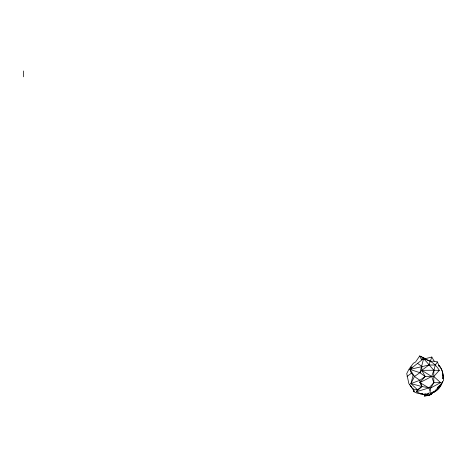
<?xml version="1.0" encoding="UTF-8"?>
<svg xmlns="http://www.w3.org/2000/svg" width="467" height="467" viewBox="0 0 467 467"><rect width="100%" height="100%" fill="white"/><g stroke="black" fill="none" stroke-linecap="round" stroke-linejoin="round"><path stroke-width="0.7" d="M412.127 367.068L409.973 369.397C410.89 374.732 415.823 377.529 419.915 380.278L419.926 382.625L428.922 387.943L430.16 391.72L430.778 387.943L433.82 382.724C433.983 375.707 432.506 367.757 437.456 361.948L434.187 361.224L430.16 361.248L423.662 358.568L421.275 359.246L419.681 356L415.572 362.007L413.348 363.256L408.853 369.397L406.734 373.594L408.853 383.565L413.348 389.712L413.96 391.743L416.757 393.045L423.966 394.533L425.84 393.99M442.909 378.69L443.171 376.688M430.463 394.002L431.397 393.985L431.315 393.337M419.681 393.267L416.336 391.743L417.37 389.712L410.937 383.565L413.126 375.252M426.324 359.561C431.858 361.254 436.365 365.439 439.319 370.337L433.82 370.243L423.662 358.568L409.973 369.397L419.915 372.684L425.174 376.484L433.802 376.484L440.591 382.625L430.778 387.943L421.87 386.577L410.937 383.565L414.486 376.484L419.915 372.684L423.662 358.568L425.606 358.755L419.681 356L425.478 358.878M424.474 358.878L431.823 357.039L428.922 365.019L421.759 370.337L419.915 372.684M427.358 394.3L424.252 396.016L427.323 395.537L428.338 393.267L434.187 391.743L429.22 395.438L424.252 396.016L428.338 393.267L429.22 395.438L434.45 391.41L439.552 385.935L437.486 387.832M430.691 394.02L431.397 393.985M437.807 387.283L438.595 386.162M440.591 382.625L433.82 382.724L428.922 387.943L416.336 391.743L421.87 386.577L419.926 382.625L425.174 376.484L421.759 370.337L421.87 366.385L417.37 363.256M433.802 376.484L439.319 370.337M437.421 388.013L441.496 383.565L443.65 380.278L442.57 372.684M407.055 376.484L411.374 373.197M425.174 376.484L419.915 380.278L410.937 383.565M419.926 382.625L431.677 376.484L433.82 370.243L421.759 370.337L431.677 376.484L433.82 382.724M426.377 394.633L426.978 394.609M426.92 394.066L424.176 394.049M421.275 359.246L422.723 359.082M424.164 358.919L425.606 358.755M430.656 393.722L431.321 393.909M420.376 393.85L422.547 393.693M427.323 395.537L429.22 395.438L431.298 393.675M435.431 365.019L428.922 365.019L409.973 369.397L414.486 376.484M413.348 389.712L417.37 389.712L421.87 386.577L420.89 383.43M421.701 393.914L423.557 394.154M431.823 357.039L434.187 361.224M437.456 361.948L438.962 366.011M438.688 365.141L439.342 366.969M413.423 388.912L413.96 391.743L413.902 390.033M442.576 372.339L443.171 376.881A17.548 17.548 0 0 1 443.06 378.842M23.35 70.984L23.35 76.816M438.922 365.241A17.548 17.548 0 0 1 443.06 378.649M442.395 381.86A17.548 17.548 0 0 1 434.398 391.889L432.214 392.794L434.398 392.076A17.548 17.548 0 0 0 442.395 382.047M413.213 389.099A17.548 17.548 0 0 1 412.326 388.141M411.503 387.108A17.548 17.548 0 0 1 410.423 385.462M410.423 367.914A17.548 17.548 0 0 1 411.123 366.805M421.082 393.833A17.548 17.548 0 0 1 419.833 393.447M413.213 389.291A17.548 17.548 0 0 1 409.816 384.499M438.922 365.428A17.548 17.548 0 0 1 442.395 371.709"/></g></svg>
